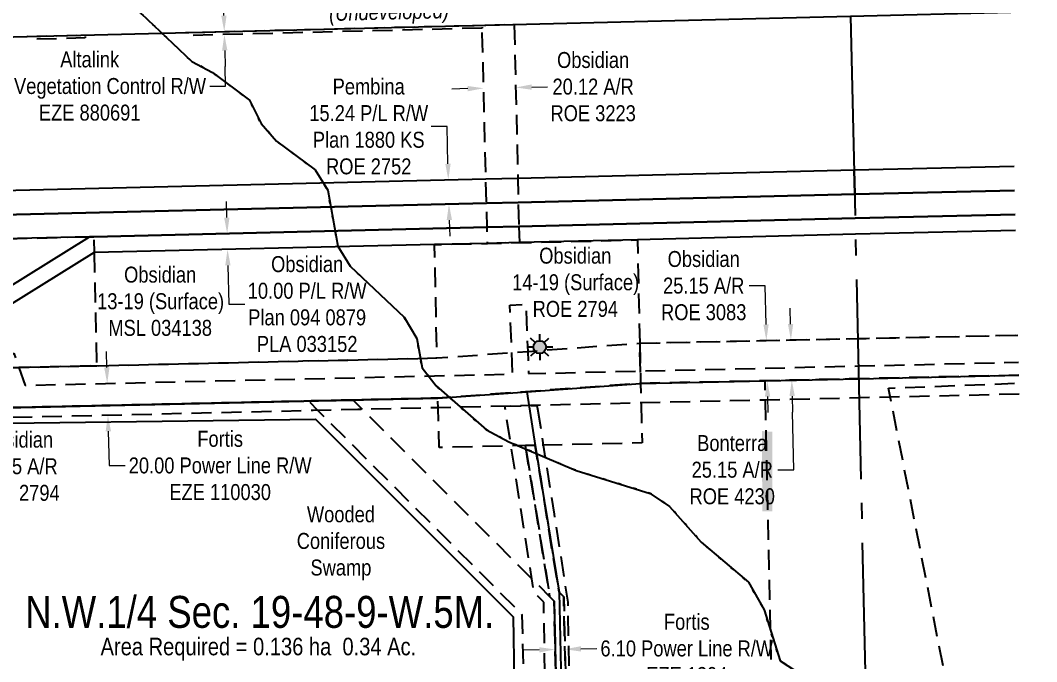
# Model space of a CAD drawing. Extents: x 610781 to 613451, y 5887607 to 5892660.
# Drawn here: x 612740 to 613377, y 5891365 to 5891767 of the extents above; entities that cross this region are included whole.
import ezdxf
from ezdxf.enums import TextEntityAlignment as Align

# ---------------------------------------------------------------- set-up
doc = ezdxf.new("R2010")
doc.units = 0
doc.header["$LTSCALE"] = 5
doc.header["$PDSIZE"] = -1.5
for name, pattern in [('foc-ACCESSROAD', [3.75, 2.5, -1.25]), ('foc-FLOWLINE', [3.75, 2.5, -1.25]), ('foc-QUARTERLINE', [33, 25, -3, 2, -3]), ('foc-WHEELTRACKS', [2, 0.4, -1.6])]:
    doc.linetypes.add(name, pattern=pattern)
doc.layers.get('Defpoints').update_dxf_attribs({"color": 9})
for name, color, linetype in [('AS-POWER', 104, 'foc-POWER'), ('AS-UNDERLAY-H', 141, 'Continuous'), ('C-AR', 13, 'foc-ACCESSROAD'), ('C-RW', 13, 'Continuous'), ('C-SYMBOL', 7, 'Continuous'), ('C-WS', 13, 'foc-ACCESSROAD'), ('C-WS-S', 13, 'Continuous'), ('F-AR', 190, 'foc-ACCESSROAD'), ('F-EZE', 190, 'foc-FLOWLINE'), ('F-RW', 190, 'Continuous'), ('F-WS', 190, 'foc-ACCESSROAD'), ('L-AREAWORK', 5, 'Continuous'), ('L-SEC', 7, 'Continuous'), ('L-SECQ', 8, 'foc-QUARTERLINE'), ('T-WATER-P3', 160, 'foc-WHEELTRACKS'), ('WETLAND', 143, 'Continuous')]:
    doc.layers.add(name, color=color, linetype=linetype)
for name, color, linetype, lineweight in [('C-AR-T', 13, 'Continuous', 9), ('C-RW-T', 13, 'Continuous', 9), ('C-WS-T', 13, 'Continuous', 9), ('F-AR-T', 190, 'Continuous', 9), ('F-EZE-T', 190, 'Continuous', 9), ('T-TEXT', 48, 'Continuous', 18)]:
    doc.layers.add(name, color=color, linetype=linetype, lineweight=lineweight)
doc.styles.add('100L', font='ARIALN.TTF', dxfattribs={"height": 11})
doc.styles.add('175L', font='ARIALN.TTF', dxfattribs={"height": 20})
doc.styles.add('80CG', font='ARIALN.TTF', dxfattribs={"height": 10})
doc.styles.add('80L', font='ARIALN.TTF', dxfattribs={"height": 10})
doc.styles.add('80LS', font='ARIALNI.TTF', dxfattribs={"height": 10})
doc.styles.add('foc-LtypeFont', font='ARIALN.TTF', dxfattribs={"height": 7.35})
doc.linetypes.add('foc-POWER', pattern='A,6,-1,["P",foc-LtypeFont,S=0.2,R=0,X=-0.625,Y=-0.75],-1.24,4', length=12.24)
doc.linetypes.add('foc-POWER-NOLINE', pattern='A,0,-4,["P",foc-LtypeFont,S=0.2,R=0,X=-0.625,Y=-0.75],-8.24', length=12.24)
doc.linetypes.add('foc-TOPO-flowdirection-NOLINE', pattern='A,0,[">",foc-LtypeFont,S=0.3,R=0,X=0,Y=-0.945],-20,[">",foc-LtypeFont,S=0.3,R=0,X=0,Y=-0.945],0', length=20)
doc.dimstyles.new('Compass 5 000', dxfattribs={"dimscale": 5, "dimtxt": 9, "dimasz": 2, "dimexe": 0.2, "dimexo": 0.0625, "dimgap": 0.5, "dimtad": 0, "dimtih": 1, "dimtoh": 1, "dimzin": 0, "dimdsep": 46, "dimtxsty": '80CG', "dimcen": 0.1, "dimse1": 1, "dimse2": 1, "dimclrd": 256, "dimclrt": 256, "dimaunit": 1, "dimadec": 4, "dimazin": 0, "dimtfac": 0.06, "dimtofl": 0, "dimtmove": 0, "dimatfit": 1, "dimfxl": 0.2, "dimtolj": 1, "dimtzin": 0, "dimlwd": -1, "dimarcsym": 0})

# ---------------------------------------------------------------- blocks, each defined once
blk = doc.blocks.new('*D415')
at = {"layer": 'C-RW-T', "transparency": 16777216}
for p, q in [((612869.26, 5891643.21), (612869.02, 5891653.21)), ((612869.97, 5891613.22), (612870.54, 5891588.98)), ((612870.54, 5891588.98), (612880.54, 5891588.98))]:
    blk.add_line(p, q, dxfattribs=at)
for points in [[(612870.93, 5891643.25), (612867.59, 5891643.17), (612869.5, 5891633.22)], [(612871.64, 5891613.26), (612868.3, 5891613.18), (612869.73, 5891623.22)]]:
    blk.add_solid(points, dxfattribs=at)
at = {"layer": 'Defpoints', "color": 0, "transparency": 16777216}
for p in [(612815.16, 5891631.93), (612815.4, 5891621.93), (612869.73, 5891623.22)]:
    blk.add_point(p, dxfattribs=at)
at = {"layer": 'C-RW-T', "transparency": 16777216, "insert": (612919.63, 5891588.98), "char_height": 10, "attachment_point": 5, "style": '80CG'}
blk.add_mtext('\\A1;Obsidian\\P10.00 P/L R/W\\PPlan 094 0879\\PPLA 033152', dxfattribs=at)
blk = doc.blocks.new('GAS')
h = blk.add_hatch(color=255)
h.dxf.hatch_style = 1
edge = h.paths.add_edge_path()
edge.add_arc((0, 0), 0.9, 0, 360)
for p, q in [((0, 0.81), (0, 1.62)), ((-0.81, 0), (-1.62, 0)), ((-0.57, 0.57), (-1.14, 1.14)), ((0.57, 0.57), (1.14, 1.14)), ((1.62, 0), (0.81, 0)), ((-0.57, -0.57), (-1.14, -1.14)), ((0, -0.81), (0, -1.62)), ((1.14, -1.14), (0.57, -0.57))]:
    blk.add_line(p, q)
blk.add_circle((0, 0), 0.8)
blk = doc.blocks.new('*D434')
at = {"layer": 'Defpoints', "color": 0, "transparency": 16777216}
for p in [(612947.35, 5891761.68), (612947.4, 5891759.79), (612867.74, 5891757.81)]:
    blk.add_point(p, dxfattribs=at)
at = {"layer": 'F-EZE-T', "transparency": 16777216}
for p, q in [((612867.45, 5891769.7), (612867.2, 5891779.69)), ((612867.99, 5891747.82), (612868.24, 5891737.82)), ((612868.54, 5891725.53), (612868.24, 5891737.82)), ((612858.54, 5891725.53), (612868.54, 5891725.53))]:
    blk.add_line(p, q, dxfattribs=at)
for points in [[(612869.11, 5891769.74), (612865.78, 5891769.66), (612867.69, 5891759.7)], [(612869.65, 5891747.86), (612866.32, 5891747.78), (612867.74, 5891757.81)]]:
    blk.add_solid(points, dxfattribs=at)
at = {"layer": 'F-EZE-T', "transparency": 16777216, "insert": (612783.34, 5891725.53), "char_height": 10, "attachment_point": 5, "style": '80CG'}
blk.add_mtext('\\A1;Altalink\\P2.00 Vegetation Control R/W\\PEZE 880691', dxfattribs=at)
blk = doc.blocks.new('*D435')
at = {"layer": 'Defpoints', "color": 0, "transparency": 16777216}
for p in [(613008.11, 5891666.88), (613029.11, 5891667.39), (613029.47, 5891652.16)]:
    blk.add_point(p, dxfattribs=at)
at = {"layer": 'F-EZE-T', "transparency": 16777216}
for p, q in [((613007.3, 5891700.21), (612997.3, 5891700.21)), ((613007.87, 5891676.88), (613007.3, 5891700.21)), ((613008.72, 5891641.65), (613008.96, 5891631.66))]:
    blk.add_line(p, q, dxfattribs=at)
for points in [[(613009.53, 5891676.92), (613006.2, 5891676.84), (613008.11, 5891666.88)], [(613010.39, 5891641.69), (613007.05, 5891641.61), (613008.48, 5891651.65)]]:
    blk.add_solid(points, dxfattribs=at)
at = {"layer": 'F-EZE-T', "transparency": 16777216, "insert": (612958.21, 5891700.21), "char_height": 10, "attachment_point": 5, "style": '80CG'}
blk.add_mtext('\\A1;Pembina\\P15.24 P/L R/W\\PPlan 1880 KS\\PROE 2752', dxfattribs=at)
blk = doc.blocks.new('*D437')
at = {"layer": 'C-AR-T', "transparency": 16777216}
for p, q in [((613020.24, 5891723.95), (613010.25, 5891723.71)), ((613060.33, 5891724.91), (613070.33, 5891725.15))]:
    blk.add_line(p, q, dxfattribs=at)
for points in [[(613020.2, 5891725.62), (613020.28, 5891722.28), (613030.24, 5891724.19)], [(613060.29, 5891726.58), (613060.37, 5891723.25), (613050.33, 5891724.67)]]:
    blk.add_solid(points, dxfattribs=at)
at = {"layer": 'Defpoints', "color": 0, "transparency": 16777216}
for p in [(613030.23, 5891724.57), (613050.32, 5891725.05), (613050.33, 5891724.67)]:
    blk.add_point(p, dxfattribs=at)
at = {"layer": 'C-AR-T', "transparency": 16777216, "insert": (613098.86, 5891725.15), "char_height": 10, "attachment_point": 5, "style": '80CG'}
blk.add_mtext('\\A1;Obsidian\\P20.12 A/R\\PROE 3223', dxfattribs=at)
blk = doc.blocks.new('*D438')
at = {"layer": 'C-RW-T', "transparency": 16777216}
for p, q in [((612697.69, 5891558.38), (612697.47, 5891568.38)), ((612698.69, 5891513.38), (612699.27, 5891487.41)), ((612699.27, 5891487.41), (612709.27, 5891487.41))]:
    blk.add_line(p, q, dxfattribs=at)
for points in [[(612699.35, 5891558.42), (612696.02, 5891558.34), (612697.91, 5891548.38)], [(612700.36, 5891513.41), (612697.02, 5891513.34), (612698.47, 5891523.37)]]:
    blk.add_solid(points, dxfattribs=at)
at = {"layer": 'Defpoints', "color": 0, "transparency": 16777216}
for p in [(612764.79, 5891549.87), (612698.47, 5891523.37), (612765.35, 5891524.86)]:
    blk.add_point(p, dxfattribs=at)
at = {"layer": 'C-RW-T', "transparency": 16777216, "insert": (612737.79, 5891487.41), "char_height": 10, "attachment_point": 5, "style": '80CG'}
blk.add_mtext('\\A1;Obsidian\\P25.15 A/R\\PROE 2794', dxfattribs=at)
blk = doc.blocks.new('*D439')
at = {"layer": 'Defpoints', "color": 0, "transparency": 16777216}
for p in [(612841.59, 5891540.43), (612794.78, 5891519.34), (612842.05, 5891520.43)]:
    blk.add_point(p, dxfattribs=at)
at = {"layer": 'F-EZE-T', "transparency": 16777216}
for p, q in [((612794.08, 5891549.33), (612793.85, 5891559.33)), ((612795.01, 5891509.34), (612795.51, 5891487.91)), ((612795.51, 5891487.91), (612805.51, 5891487.91))]:
    blk.add_line(p, q, dxfattribs=at)
for points in [[(612795.75, 5891549.37), (612792.42, 5891549.29), (612794.32, 5891539.33)], [(612796.68, 5891509.38), (612793.34, 5891509.3), (612794.78, 5891519.34)]]:
    blk.add_solid(points, dxfattribs=at)
at = {"layer": 'F-EZE-T', "transparency": 16777216, "insert": (612865.1, 5891487.91), "char_height": 10, "attachment_point": 5, "style": '80CG'}
blk.add_mtext('\\A1;Fortis\\P20.00 Power Line R/W\\PEZE 110030', dxfattribs=at)
blk = doc.blocks.new('*D440')
at = {"layer": 'C-RW-T', "transparency": 16777216}
for p, q in [((613206.68, 5891600.53), (613196.68, 5891600.53)), ((613207.2, 5891576.22), (613206.68, 5891600.53)), ((613208.17, 5891531.07), (613208.38, 5891521.07))]:
    blk.add_line(p, q, dxfattribs=at)
for points in [[(613208.86, 5891576.26), (613205.53, 5891576.18), (613207.41, 5891566.22)], [(613209.84, 5891531.1), (613206.5, 5891531.03), (613207.95, 5891541.06)]]:
    blk.add_solid(points, dxfattribs=at)
at = {"layer": 'Defpoints', "color": 0, "transparency": 16777216}
for p in [(613230.42, 5891566.72), (613207.95, 5891541.06), (613230.96, 5891541.56)]:
    blk.add_point(p, dxfattribs=at)
at = {"layer": 'C-RW-T', "transparency": 16777216, "insert": (613168.14, 5891600.53), "char_height": 10, "attachment_point": 5, "style": '80CG'}
blk.add_mtext('\\A1;Obsidian\\P25.15 A/R\\PROE 3083    ', dxfattribs=at)
blk = doc.blocks.new('*D443')
at = {"layer": 'Defpoints', "color": 0, "transparency": 16777216}
for p in [(613075.09, 5891372.74), (613081.19, 5891372.88), (613081.19, 5891372.86)]:
    blk.add_point(p, dxfattribs=at)
at = {"layer": 'F-EZE-T', "transparency": 16777216}
for p, q in [((613065.1, 5891372.49), (613055.1, 5891372.26)), ((613091.18, 5891373.09), (613101.18, 5891373.32))]:
    blk.add_line(p, q, dxfattribs=at)
for points in [[(613065.06, 5891374.16), (613065.13, 5891370.83), (613075.09, 5891372.72)], [(613091.15, 5891374.76), (613091.22, 5891371.42), (613081.19, 5891372.86)]]:
    blk.add_solid(points, dxfattribs=at)
at = {"layer": 'F-EZE-T', "transparency": 16777216, "insert": (613157.55, 5891373.32), "char_height": 10, "attachment_point": 5, "style": '80CG'}
blk.add_mtext('\\A1;Fortis\\P6.10 Power Line R/W\\PEZE 1394', dxfattribs=at)
blk = doc.blocks.new('*D630')
at = {"layer": 'Defpoints', "color": 0, "transparency": 16777216}
for p in [(613228.19, 5891566.67), (613223.35, 5891541.4), (613228.73, 5891541.51)]:
    blk.add_point(p, dxfattribs=at)
at = {"layer": 'F-AR-T', "transparency": 16777216}
for p, q in [((613222.59, 5891576.55), (613222.37, 5891586.55)), ((613223.56, 5891531.4), (613223.78, 5891521.4)), ((613224.55, 5891485.24), (613223.78, 5891521.4)), ((613214.55, 5891485.24), (613224.55, 5891485.24))]:
    blk.add_line(p, q, dxfattribs=at)
for points in [[(613224.26, 5891576.59), (613220.92, 5891576.52), (613222.8, 5891566.55)], [(613225.23, 5891531.43), (613221.89, 5891531.36), (613223.35, 5891541.4)]]:
    blk.add_solid(points, dxfattribs=at)
at = {"layer": 'F-AR-T', "transparency": 16777216, "insert": (613186.03, 5891485.24), "char_height": 10, "attachment_point": 5, "style": '80CG'}
blk.add_mtext('\\A1;Bonterra\\P25.15 A/R\\PROE 4230', dxfattribs=at)

msp = doc.modelspace()

# ---------------------------------------------------------------- hatches: boundary and pattern name
at = {"layer": 'AS-UNDERLAY-H'}
h = msp.add_hatch(color=256, dxfattribs=at)
h.dxf.hatch_style = 1
h.paths.add_polyline_path([(613204.582, 5891509.513), (613211.119, 5891509.035), (613211.119, 5891459.15), (613204.901, 5891459.15)])

# ---------------------------------------------------------------- linework, layer by layer
at = {"layer": 'AS-POWER', "linetype": 'foc-POWER-NOLINE', "flags": 128}
msp.add_lwpolyline([(612411.206, 5891522.055), (612433.577, 5891522.576), (612441.258, 5891517.346), (612471.728, 5891518.041), (612584.165, 5891520.832), (612609.173, 5891521.387), (613001.571, 5891530.11), (613057.312, 5891534.168), (613128.632, 5891539.36), (613265.324, 5891542.298), (613365.557, 5891544.457)], dxfattribs=at)
at = {"layer": 'AS-POWER', "flags": 128}
msp.add_lwpolyline([(613057.312, 5891534.168), (613062.596, 5891500.522), (613077.465, 5891408.549), (613079.966, 5891293.429), (613080.034, 5891204.29), (613080.056, 5891158.832), (613084.668, 5890959.924), (613087.892, 5890820.954)], dxfattribs=at)
at = {"layer": 'C-AR', "flags": 128}
msp.add_lwpolyline([(613052.272, 5891637.686), (613052.777, 5891627.502), (613032.651, 5891627.043), (613032.399, 5891637.205), (613032.026, 5891652.222), (613031.648, 5891667.455), (613029.394, 5891758.31), (613029.307, 5891761.822), (613029.26, 5891763.71), (613049.385, 5891764.21), (613051.693, 5891667.942), (613051.894, 5891652.703), (613052.272, 5891637.686)], close=True, dxfattribs=at)
for points in [[(613365.557, 5891544.457), (613265.323, 5891542.298), (613206.613, 5891541.036), (613128.632, 5891539.36), (613128.456, 5891547.083), (613128.319, 5891553.071), (613128.058, 5891564.517), (613264.768, 5891567.455), (613365.002, 5891569.609)], [(613376.818, 5891034.314), (613365.427, 5891024.722), (613360.068, 5891020.208), (613350.809, 5891012.168), (613296.466, 5890964.986), (613278.413, 5890949.313), (613275.835, 5890947.075), (613131.719, 5890821.95), (613142.821, 5890822.206), (613145.686, 5890695.067), (613115.51, 5890694.386), (613081.788, 5890693.626), (613038.649, 5890692.655), (613018.548, 5890692.12), (613017.074, 5890755.688), (613015.601, 5890819.257), (613067.766, 5890820.467), (613066.131, 5890890.965), (613065.803, 5890905.112), (613064.543, 5890959.443), (613059.963, 5891156.963), (613059.613, 5891172.003), (613059.246, 5891187.831), (613058.897, 5891202.874), (613054.451, 5891394.498), (612926.415, 5891522.386), (612920.476, 5891528.319), (612945.363, 5891528.842), (612948.377, 5891528.908), (612954.256, 5891523.033), (613060.441, 5891416.97), (613071.763, 5891405.661), (613074.39, 5891403.037), (613076.934, 5891293.359), (613078.993, 5891204.674), (613079.342, 5891189.639), (613079.708, 5891173.872), (613080.056, 5891158.832), (613084.668, 5890959.924), (613085.467, 5890925.518), (613085.795, 5890911.37), (613087.892, 5890820.949), (613092.322, 5890821.036), (613097.895, 5890821.165), (613115.946, 5890821.584), (613269.236, 5890954.676), (613278.124, 5890962.392), (613280.68, 5890964.611), (613350.22, 5891024.988), (613353.469, 5891027.81), (613363.713, 5891036.436), (613376.533, 5891047.233)]]:
    msp.add_lwpolyline(points, dxfattribs=at)
at = {"layer": 'C-RW'}
for points in [[(613363.333, 5891645.204), (613263.105, 5891642.8), (613052.272, 5891637.686), (613032.399, 5891637.205), (612785.854, 5891631.24), (612783.204, 5891631.176), (612665.823, 5891628.334), (612581.735, 5891626.3), (612551.754, 5891625.573), (612502.802, 5891624.386), (612487.545, 5891624.015), (612487.254, 5891639.014), (612502.487, 5891639.381), (612551.41, 5891640.566), (612581.391, 5891641.293), (613032.026, 5891652.222), (613051.894, 5891652.703), (613262.774, 5891657.791), (613363.002, 5891660.196)], [(613363.554, 5891635.201), (613263.326, 5891632.797), (613126.583, 5891629.186), (613052.777, 5891627.502), (613032.651, 5891627.043), (612999.445, 5891626.286), (612786.106, 5891621.237), (612710.19, 5891574.054), (612704.911, 5891582.553), (612783.204, 5891631.176), (612785.854, 5891631.24), (613032.399, 5891637.205), (613052.272, 5891637.686), (613263.105, 5891642.8), (613363.333, 5891645.204)]]:
    msp.add_lwpolyline(points, dxfattribs=at)
at = {"layer": 'C-WS', "flags": 128}
for points in [[(613128.058, 5891564.517), (613128.319, 5891553.071), (613128.456, 5891547.083), (613128.632, 5891539.36), (613128.778, 5891532.955), (613128.911, 5891527.091), (613129.483, 5891502.047), (613062.596, 5891500.521), (613056.459, 5891500.381), (613002.344, 5891499.147), (613001.72, 5891524.135), (613001.571, 5891530.11), (612948.377, 5891528.908), (612945.363, 5891528.842), (612920.476, 5891528.319), (612917.462, 5891528.256), (612659.538, 5891522.506), (612647.649, 5891522.241), (612622.625, 5891521.686), (612609.173, 5891521.387), (612584.165, 5891520.832), (612554.183, 5891520.135), (612504.835, 5891518.883), (612489.584, 5891518.494), (612471.728, 5891518.041), (612471.154, 5891543.199), (612489.099, 5891543.654), (612504.35, 5891544.041), (612553.573, 5891545.29), (612583.589, 5891545.982), (612667.69, 5891547.672), (612728.442, 5891549.049), (612738.956, 5891549.288), (612787.726, 5891550.393), (612916.917, 5891553.414), (612944.812, 5891554), (613000.996, 5891555.281), (612999.445, 5891626.286), (613032.651, 5891627.043), (613052.777, 5891627.502), (613126.583, 5891629.186), (613128.058, 5891564.517)], [(612786.106, 5891621.237), (612787.726, 5891550.393), (612738.956, 5891549.288), (612728.442, 5891549.049), (612667.69, 5891547.672), (612665.823, 5891628.334), (612783.204, 5891631.176), (612785.854, 5891631.24), (612786.106, 5891621.237)]]:
    msp.add_lwpolyline(points, close=True, dxfattribs=at)
at = {"layer": 'F-AR', "flags": 128}
msp.add_lwpolyline([(613365.557, 5891544.457), (613265.324, 5891542.298), (613206.613, 5891541.036), (613128.632, 5891539.36), (613001.571, 5891530.11), (612948.377, 5891528.908), (612945.363, 5891528.842), (612920.476, 5891528.319), (612917.462, 5891528.256), (612659.538, 5891522.506), (612647.649, 5891522.241), (612622.625, 5891521.686), (612609.173, 5891521.387), (612584.165, 5891520.832), (612554.183, 5891520.135), (612504.835, 5891518.883), (612489.584, 5891518.494), (612471.728, 5891518.041), (612471.154, 5891543.199), (612489.099, 5891543.654), (612504.35, 5891544.041), (612553.573, 5891545.29), (612583.589, 5891545.982), (612667.69, 5891547.672), (612728.442, 5891549.049), (612738.956, 5891549.288), (612787.726, 5891550.393), (612916.917, 5891553.414), (612944.812, 5891554), (613000.996, 5891555.281), (613047.873, 5891558.688), (613057.849, 5891559.412), (613128.058, 5891564.517), (613264.768, 5891567.455), (613365.002, 5891569.609)], dxfattribs=at)
at = {"layer": 'F-EZE', "flags": 128}
for points in [[(613029.307, 5891761.822), (612843.437, 5891757.21), (612843.385, 5891759.096), (613029.26, 5891763.71), (613029.307, 5891761.822)], [(612743.942, 5891756.631), (612780.502, 5891757.537), (612780.483, 5891755.717), (612747.05, 5891754.745), (612743.942, 5891756.631)], [(613064.031, 5891523.482), (613067.624, 5891500.636), (613074.403, 5891457.528), (613082.936, 5891402.442), (613084.694, 5891293.539), (613086.119, 5891205.298), (613086.362, 5891190.253), (613086.616, 5891174.514), (613086.859, 5891159.464), (613090.078, 5890960.053), (613090.55, 5890930.792), (613090.78, 5890916.543), (613092.322, 5890821.036), (613087.892, 5890820.954), (613077.326, 5890820.794), (613076.028, 5890901.234), (613075.798, 5890915.484), (613075.085, 5890959.694), (613071.883, 5891158.071), (613071.64, 5891173.122), (613071.384, 5891188.942), (613071.141, 5891203.986), (613067.939, 5891402.385), (613061.755, 5891408.563), (613060.441, 5891416.97), (613047.433, 5891500.175), (613043.535, 5891525.107), (613063.632, 5891525.574), (613064.031, 5891523.482)], [(613062.596, 5891500.522), (613077.465, 5891408.549), (613080.436, 5891405.613), (613083.008, 5891293.5), (613076.925, 5891293.359), (613074.39, 5891403.037), (613071.765, 5891405.649), (613056.459, 5891500.382), (613062.596, 5891500.522)], [(613076.925, 5891293.359), (613083.008, 5891293.5), (613080.436, 5891405.613), (613077.465, 5891408.549), (613062.596, 5891500.522), (613056.459, 5891500.382), (613071.765, 5891405.649), (613074.39, 5891403.037), (613076.925, 5891293.359)]]:
    msp.add_lwpolyline(points, close=True, dxfattribs=at)
msp.add_lwpolyline([(613365.819, 5891532.594), (613265.589, 5891530.271), (613206.875, 5891528.904), (613128.911, 5891527.091), (613001.72, 5891524.135), (612951.3, 5891522.965), (612923.408, 5891522.317), (612659.688, 5891516.204), (612609.321, 5891515.039), (612609.173, 5891521.387), (612608.856, 5891535.025), (612732.367, 5891537.892), (612728.442, 5891549.049), (612726.373, 5891554.931), (612735.803, 5891558.248), (612738.956, 5891549.288), (612742.878, 5891538.136), (613048.439, 5891545.228), (613047.873, 5891558.688), (613046.626, 5891588.377), (613056.614, 5891588.798), (613057.849, 5891559.412), (613058.435, 5891545.459), (613128.456, 5891547.083), (613265.148, 5891550.258), (613365.378, 5891552.585)], dxfattribs=at)
at = {"layer": 'F-RW'}
msp.add_lwpolyline([(613262.774, 5891657.791), (613051.894, 5891652.703), (613032.026, 5891652.222), (612581.391, 5891641.293), (612551.41, 5891640.566), (612502.487, 5891639.381), (612487.254, 5891639.014), (612468.979, 5891638.575), (612468.629, 5891653.806), (612486.958, 5891654.242), (612502.189, 5891654.609), (612551.059, 5891655.794), (612581.039, 5891656.521), (613031.648, 5891667.455), (613051.693, 5891667.942), (613262.438, 5891673.023), (613262.774, 5891657.791)], close=True, dxfattribs=at)
msp.add_lwpolyline([(613363.002, 5891660.196), (613262.774, 5891657.791), (613262.438, 5891673.023), (613362.666, 5891675.428)], dxfattribs=at)
at = {"layer": 'F-WS', "flags": 128}
for points in [[(613376.171, 5891194.425), (613358.18, 5891194.037), (613343.913, 5891193.729), (613273.051, 5891192.198), (613235.127, 5891191.472), (613214.184, 5891190.925), (613213.956, 5891201.426), (613213.631, 5891216.463), (613206.876, 5891528.904), (613206.75, 5891534.705), (613206.614, 5891541.036), (613265.323, 5891542.298), (613367.563, 5891544.5)], [(613374.514, 5891261.793), (613340.065, 5891250.734), (613284.026, 5891536.313), (613367.682, 5891539.65)]]:
    msp.add_lwpolyline(points, dxfattribs=at)
at = {"layer": 'L-SEC'}
msp.add_lwpolyline([(612456.017, 5891749.432), (613260.246, 5891769.383), (613360.54, 5891771.743)], dxfattribs=at)
at = {"layer": 'L-SECQ', "flags": 128}
msp.add_lwpolyline([(613260.246, 5891769.383), (613278.013, 5890964.466), (613295.769, 5890160.093)], dxfattribs=at)
at = {"layer": 'T-WATER-P3', "linetype": 'foc-TOPO-flowdirection-NOLINE', "flags": 128}
msp.add_lwpolyline([(612749.061, 5891857.342), (612752.543, 5891853.094), (612753.784, 5891835.254), (612759.845, 5891820.164), (612770.585, 5891809.303), (612793.379, 5891790.57), (612803.7, 5891779.822), (612815.652, 5891771.058), (612847.352, 5891741.019), (612860.401, 5891733.993), (612883.529, 5891716.632), (612890.829, 5891702.036), (612900.322, 5891691.155), (612924.708, 5891673.041), (612932.571, 5891660.295), (612938.897, 5891625.393), (612946.52, 5891612.82), (612980.449, 5891580.742), (612988.381, 5891567.402), (612991.649, 5891549.003), (613000.496, 5891537.756), (613031.918, 5891510.205), (613045.984, 5891502.723), (613088.167, 5891484.78), (613134.623, 5891470.409), (613146.739, 5891462.36), (613166.567, 5891440.018), (613196.17, 5891414.871), (613206.126, 5891397.471), (613215.963, 5891365.591), (613240.79, 5891349.562), (613248.992, 5891337.77), (613254.69, 5891323.208), (613255.614, 5891302.991), (613260.003, 5891284.907), (613268.851, 5891270.039), (613299.84, 5891239.93), (613312.545, 5891232.188), (613347.325, 5891206.236), (613361.588, 5891201.126), (613373.195, 5891198.44)], dxfattribs=at)
at = {"layer": 'T-WATER-P3', "flags": 128}
msp.add_lwpolyline([(613373.195, 5891198.44), (613361.588, 5891201.126), (613347.325, 5891206.236), (613312.545, 5891232.188), (613299.84, 5891239.93), (613268.851, 5891270.039), (613260.003, 5891284.907), (613255.614, 5891302.991), (613254.69, 5891323.208), (613248.992, 5891337.77), (613240.79, 5891349.562), (613215.963, 5891365.591), (613206.126, 5891397.471), (613196.17, 5891414.871), (613166.567, 5891440.018), (613146.739, 5891462.36), (613134.623, 5891470.409), (613088.167, 5891484.78), (613045.984, 5891502.723), (613031.918, 5891510.205), (613000.496, 5891537.756), (612991.649, 5891549.003), (612988.381, 5891567.402), (612980.449, 5891580.742), (612946.52, 5891612.82), (612938.897, 5891625.393), (612932.571, 5891660.295), (612924.708, 5891673.041), (612900.322, 5891691.155), (612890.829, 5891702.036), (612883.529, 5891716.632), (612860.401, 5891733.993), (612847.352, 5891741.019), (612815.652, 5891771.058), (612803.7, 5891779.822), (612793.379, 5891790.57), (612770.585, 5891809.303), (612759.845, 5891820.164), (612753.784, 5891835.254), (612752.543, 5891853.094), (612749.061, 5891857.342)], dxfattribs=at)
at = {"layer": 'WETLAND'}
msp.add_lwpolyline([(612668.295, 5891513.631), (612924.941, 5891516.938), (613048.634, 5891393.245), (613051.28, 5891234.495)], dxfattribs=at)

# ---------------------------------------------------------------- block references
at = {"layer": 'C-WS-S', "xscale": 5.000000000000024, "yscale": 5.000000000000024, "zscale": 5.000000000000024}
msp.add_blockref('GAS', (613065.397, 5891562.061), dxfattribs=at)

# ---------------------------------------------------------------- texts
at = {"layer": 'C-SYMBOL', "color": 3, "style": '175L'}
msp.add_text('N.W.1/4 Sec. 19-48-9-W.5M.', height=19.99218, dxfattribs=at).set_placement((612889.89, 5891380.263), align=Align.BOTTOM_CENTER)
at = {"layer": 'C-WS-T', "char_height": 10, "attachment_point": 1, "style": '80L'}
for s, width, insert in [('\\pi24.42494;Obsidian\\P\\pi7.50816;14-19 (Surface)\\P\\pi20.31853;ROE 2794', 92.68344, (613040.63, 5891624.352)), ('\\pi18.42572;Obsidian\\P\\pi1.50894;13-19 (Surface)\\P\\pi8.54509;MSL 034138', 80.685, (612786.478, 5891612.479))]:
    msp.add_mtext_dynamic_manual_height_columns(s, width=width, gutter_width=50, heights=[0], dxfattribs=dict(at, insert=insert))
at = {"layer": 'L-AREAWORK', "color": 5, "style": '100L'}
msp.add_text('Area Required = 0.136 ha  0.34 Ac.', height=10.9957, dxfattribs=at).set_placement((612889.064, 5891365.773), align=Align.BOTTOM_CENTER)
at = {"layer": 'T-TEXT', "style": '80LS'}
msp.add_text('(Undeveloped)', height=9.99609, rotation=1.377292, dxfattribs=at).set_placement((612970.943, 5891772.203), align=Align.MIDDLE_CENTER)
at = {"layer": 'WETLAND', "insert": (612914.62, 5891462.381), "char_height": 10, "attachment_point": 1, "style": '80L'}
msp.add_mtext_dynamic_manual_height_columns('\\pi4.8514;Wooded \\P\\pi-1.51627;Coniferous \\P\\pi7.08537;Swamp', width=51.37401, gutter_width=50, heights=[0], dxfattribs=at)

# ---------------------------------------------------------------- dimensions: what is measured, and where the dimension line sits
at = {"layer": 'C-AR-T'}
dim = msp.add_aligned_dim(p1=(613030.231, 5891724.566), p2=(613050.324, 5891725.048), distance=-0.376, text='Obsidian\\P20.12 A/R\\PROE 3223', dimstyle='Compass 5 000', dxfattribs=at)
dim.commit()
dim.dimension.update_dxf_attribs({"geometry": '*D437', "text_midpoint": (613098.861, 5891725.151)})
at = {"layer": 'C-RW-T'}
for base, p1, p2, angle, text, picture, middle in [((612869.733, 5891623.216), (612815.16, 5891631.93), (612815.397, 5891621.93), 271.355823, 'Obsidian\\P10.00 P/L R/W\\PPlan 094 0879\\PPLA 033152', '*D415', (612919.629, 5891588.984)), ((613207.955, 5891541.065), (613230.416, 5891566.717), (613230.957, 5891541.559), 271.231661, 'Obsidian\\P25.15 A/R\\PROE 3083    ', '*D440', (613168.143, 5891600.53)), ((612698.468, 5891523.374), (612764.789, 5891549.873), (612765.346, 5891524.865), 271.277132, 'Obsidian\\P25.15 A/R\\PROE 2794', '*D438', (612737.793, 5891487.413))]:
    dim = msp.add_linear_dim(base=base, p1=p1, p2=p2, angle=angle, text=text, dimstyle='Compass 5 000', dxfattribs=at)
    dim.commit()
    dim.dimension.update_dxf_attribs({"geometry": picture, "text_midpoint": middle, "dimtype": 161})
at = {"layer": 'F-AR-T'}
dim = msp.add_linear_dim(base=(613223.346, 5891541.395), p1=(613228.192, 5891566.669), p2=(613228.733, 5891541.511), angle=271.231661, text='Bonterra\\P25.15 A/R\\PROE 4230', dimstyle='Compass 5 000', override={"dimtmove": 1}, dxfattribs=at)
dim.commit()
dim.dimension.update_dxf_attribs({"geometry": '*D630', "text_midpoint": (613212.255, 5891485.243), "dimtype": 161})
at = {"layer": 'F-EZE-T'}
dim = msp.add_linear_dim(base=(612867.74, 5891757.813), p1=(612947.354, 5891761.677), p2=(612947.401, 5891759.79), angle=271.4212, text='Altalink\\P2.00 Vegetation Control R/W\\PEZE 880691', dimstyle='Compass 5 000', override={"dimtmove": 1}, dxfattribs=at)
dim.commit()
dim.dimension.update_dxf_attribs({"geometry": '*D434', "text_midpoint": (612846.425, 5891725.527), "dimtype": 161})
for base, p1, p2, angle, text, picture, middle in [((613008.109, 5891666.884), (613029.475, 5891652.16), (613029.105, 5891667.393), 91.389978, 'Pembina\\P15.24 P/L R/W\\PPlan 1880 KS\\PROE 2752', '*D435', (612958.214, 5891700.207)), ((612794.779, 5891519.335), (612841.587, 5891540.427), (612842.05, 5891520.431), 271.327871, 'Fortis\\P20.00 Power Line R/W\\PEZE 110030', '*D439', (612865.102, 5891487.915))]:
    dim = msp.add_linear_dim(base=base, p1=p1, p2=p2, angle=angle, text=text, dimstyle='Compass 5 000', dxfattribs=at)
    dim.commit()
    dim.dimension.update_dxf_attribs({"geometry": picture, "text_midpoint": middle, "dimtype": 161})
dim = msp.add_aligned_dim(p1=(613075.093, 5891372.74), p2=(613081.187, 5891372.88), distance=-0.019, text='Fortis\\P6.10 Power Line R/W\\PEZE 1394', dimstyle='Compass 5 000', dxfattribs=at)
dim.commit()
dim.dimension.update_dxf_attribs({"geometry": '*D443', "text_midpoint": (613157.546, 5891373.319)})

doc.saveas('drawing.dxf')
